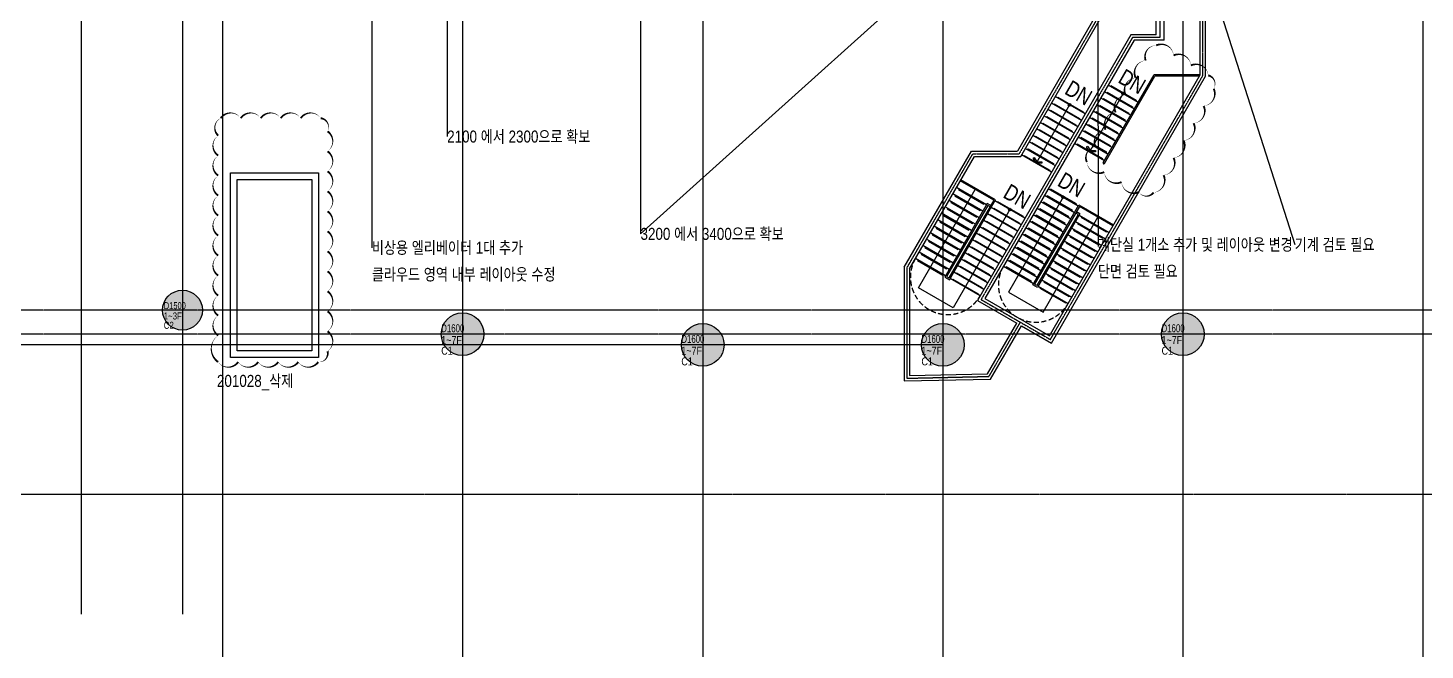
# Model space of a CAD drawing. Header units: millimetres. Extents: x 30450 to 679265, y -299204 to 155552.
# Drawn here: x 475902 to 528271, y -249449 to -226115 of the extents above; entities that cross this region are included whole.
import ezdxf
from ezdxf.enums import TextEntityAlignment as Align

# ---------------------------------------------------------------- set-up
doc = ezdxf.new("R2010")
doc.units = ezdxf.units.MM
for name, pattern in [('x-core_1.5f$0$CENTER2', [1.125, 0.75, -0.125, 0.125, -0.125]), ('x-core_1.5f$0$HID', [1.5, 1, -0.5]), ('x-core_1.5f$0$HIDDEN', [9.525, 6.35, -3.175]), ('X-GRID_1F$0$CENTER2', [1.125, 0.75, -0.125, 0.125, -0.125])]:
    doc.linetypes.add(name, pattern=pattern)
doc.layers.get('0').update_dxf_attribs({"lineweight": 20})
doc.layers.get('Defpoints').update_dxf_attribs({"color": 151, "lineweight": 9})
for name, color, linetype in [('X-COL-1F$0$A-254', 254, 'Continuous'), ('X-COL-1F$0$A-COL', 2, 'Continuous'), ('x-core_1.5f$0$A-CEN2', 8, 'x-core_1.5f$0$CENTER2'), ('x-core_1.5f$0$A-CON', 2, 'Continuous'), ('x-core_1.5f$0$A-ELE4', 8, 'Continuous'), ('x-core_1.5f$0$A-HR', 6, 'Continuous'), ('x-core_1.5f$0$A-STR', 4, 'Continuous'), ('x-core_1.5f$0$A-SYM', 7, 'Continuous'), ('X-GRID_1F$0$A-CEN1', 1, 'X-GRID_1F$0$CENTER2')]:
    doc.layers.add(name, color=color, linetype=linetype)
doc.layers.add('x-core_1.5f$0$0_HR_REV._CHECK', color=30, linetype='Continuous', plot=False)
doc.styles.add('X-COL-1F$0$Hrtext', font='arial.ttf', dxfattribs={"width": 0.8})
doc.styles.add('x-core_1.5f$0$Hrtext', font='arial.ttf', dxfattribs={"width": 0.8})

# ---------------------------------------------------------------- blocks, each defined once
blk = doc.blocks.new('X-GRID_1F')
at = {"layer": 'X-GRID_1F$0$A-CEN1', "ltscale": 10}
for p, q in [((75248.8, 143216), (75248.8, 56771.2)), ((79048.8, 143216), (79048.8, 56771.2)), ((80548.8, 143216), (80548.8, 8263.5)), ((89548.8, 143216), (89548.8, 8263.5)), ((98548.8, 143216), (98548.8, 8263.5)), ((107548.8, 143216), (107548.8, 8263.5)), ((116548.8, 143216), (116548.8, 8263.5)), ((125548.8, 143216), (125548.8, 8263.5)), ((32410.1, 61271.2), (149648.8, 61271.2))]:
    blk.add_line(p, q, dxfattribs=at)
for points in [[(132848.8, 68171.2), (32410.1, 68171.2)], [(132848.8, 67271.2), (32410.1, 67271.2)], [(107548.8, 66871.2), (32410.1, 66871.2)]]:
    blk.add_lwpolyline(points, dxfattribs=at)
blk = doc.blocks.new('X-COL-1F$0$A$C1ac5b344')
at = {"layer": 'X-COL-1F$0$A-254'}
h = blk.add_hatch(color=256, dxfattribs=at)
h.dxf.hatch_style = 1
h.paths.add_polyline_path([(-800, 0, 1), (800, 0, 1)])
at = {"layer": 'Defpoints', "const_width": 0.747}
blk.add_lwpolyline([(566, 566), (-566, -566)], dxfattribs=at)
at = {"layer": 'X-COL-1F$0$A-COL'}
blk.add_circle((0, 0), 800, dxfattribs=at)
at = {"layer": 'Defpoints', "style": 'X-COL-1F$0$Hrtext'}
for s, width, p in [('D1600', 0.7, (-800, 71)), ('1~7F', 0.8, (-800, -372))]:
    blk.add_text(s, height=300, dxfattribs=dict(at, width=width)).set_placement(p)
at = {"layer": 'Defpoints', "color": 6, "style": 'X-COL-1F$0$Hrtext', "width": 0.8}
blk.add_text('C1', height=300, dxfattribs=at).set_placement((-800, -772))
blk = doc.blocks.new('X-COL-1F$0$A$C6D7D7F27')
at = {"layer": 'X-COL-1F$0$A-254'}
h = blk.add_hatch(color=256, dxfattribs=at)
h.dxf.hatch_style = 1
h.paths.add_polyline_path([(-750, 0, 1), (750, 0, 1)])
at = {"layer": 'Defpoints', "const_width": 0.653}
blk.add_lwpolyline([(530, 530), (-530, -530)], dxfattribs=at)
at = {"layer": 'X-COL-1F$0$A-COL'}
blk.add_circle((0, 0), 750, dxfattribs=at)
at = {"layer": 'Defpoints', "style": 'X-COL-1F$0$Hrtext'}
for s, width, p in [('D1500', 0.7, (-700, 38)), ('1~3F', 0.8, (-700, -350))]:
    blk.add_text(s, height=262.5, dxfattribs=dict(at, width=width)).set_placement(p)
at = {"layer": 'Defpoints', "color": 6, "style": 'X-COL-1F$0$Hrtext', "width": 0.8}
blk.add_text('C2', height=262.5, dxfattribs=at).set_placement((-700, -700))
blk = doc.blocks.new('X-COL-1F')
at = {"layer": 'X-COL-1F$0$A-COL'}
for name, p in [('X-COL-1F$0$A$C6D7D7F27', (79049, 68171)), ('X-COL-1F$0$A$C1ac5b344', (89549, 67271)), ('X-COL-1F$0$A$C1ac5b344', (98549, 66871)), ('X-COL-1F$0$A$C1ac5b344', (107549, 66871)), ('X-COL-1F$0$A$C1ac5b344', (116549, 67271))]:
    blk.add_blockref(name, p, dxfattribs=at)

msp = doc.modelspace()

# ---------------------------------------------------------------- linework, layer by layer
at = {"layer": 'x-core_1.5f$0$0_HR_REV._CHECK'}
for p, q in [((491616, -222372), (491616, -230189)), ((488794, -225313), (488794, -234357)), ((516006, -225269), (516012, -234313))]:
    msp.add_line(p, q, dxfattribs=at)
at = {"layer": 'x-core_1.5f$0$0_HR_REV._CHECK', "color": 1}
msp.add_line((520389, -224843), (523386, -234240), dxfattribs=at)
at = {"layer": 'x-core_1.5f$0$0_HR_REV._CHECK'}
msp.add_lwpolyline([(498864, -225185), (498864, -233839), (508487, -225185)], dxfattribs=at)
at = {"layer": 'x-core_1.5f$0$0_HR_REV._CHECK', "color": 1}
msp.add_lwpolyline([(515595, -231146, 0, 75, 0.520567), (516244, -231522, 0, 75, 0.520567), (516893, -231897, 0, 75, 0.520567), (517543, -232273, 0, 75, 0.520567), (518095, -232287, 0, 75, 0.520567), (518471, -231638, 0, 75, 0.520567), (518846, -230988, 0, 75, 0.520567), (519222, -230339, 0, 75, 0.520567), (519597, -229690, 0, 75, 0.520567), (519972, -229041, 0, 75, 0.520567), (520348, -228391, 0, 75, 0.520567), (520144, -227897, 0, 75, 0.520567), (519494, -227521, 0, 75, 0.520567), (518845, -227146, 0, 75, 0.520567), (518196, -226771, 0, 75, 0.520567), (517798, -227336, 0, 75, 0.520567), (517422, -227985, 0, 75, 0.520567), (517047, -228634, 0, 75, 0.520567), (516672, -229284, 0, 75, 0.520567), (516296, -229933, 0, 75, 0.520567), (515921, -230582, 0, 75, 0.520567)], format="xyseb", close=True, dxfattribs=at)
at = {"layer": 'x-core_1.5f$0$0_HR_REV._CHECK'}
msp.add_lwpolyline([(483032, -238644, 0, 75, 0.520567), (483782, -238644, 0, 75, 0.520567), (484532, -238644, 0, 75, 0.520567), (485282, -238644, 0, 75, 0.520567), (486032, -238644, 0, 75, 0.520567), (486782, -238644, 0, 75, 0.520567), (487132, -238244, 0, 75, 0.520567), (487132, -237494, 0, 75, 0.520567), (487132, -236744, 0, 75, 0.520567), (487132, -235994, 0, 75, 0.520567), (487132, -235244, 0, 75, 0.520567), (487132, -234494, 0, 75, 0.520567), (487132, -233744, 0, 75, 0.520567), (487132, -232994, 0, 75, 0.520567), (487132, -232244, 0, 75, 0.520567), (487132, -231494, 0, 75, 0.520567), (487132, -230744, 0, 75, 0.520567), (487132, -229994, 0, 75, 0.520567), (486878, -229499, 0, 75, 0.520567), (486128, -229499, 0, 75, 0.520567), (485378, -229499, 0, 75, 0.520567), (484628, -229499, 0, 75, 0.520567), (483878, -229499, 0, 75, 0.520567), (483128, -229499, 0, 75, 0.520567), (483032, -230152, 0, 75, 0.520567), (483032, -230902, 0, 75, 0.520567), (483032, -231652, 0, 75, 0.520567), (483032, -232402, 0, 75, 0.520567), (483032, -233152, 0, 75, 0.520567), (483032, -233902, 0, 75, 0.520567), (483032, -234652, 0, 75, 0.520567), (483032, -235402, 0, 75, 0.520567), (483032, -236152, 0, 75, 0.520567), (483032, -236902, 0, 75, 0.520567), (483032, -237652, 0, 75, 0.520567)], format="xyseb", close=True, dxfattribs=at)
at = {"layer": 'x-core_1.5f$0$A-CEN2'}
for p, q in [((518344, -226471), (518344, -224250)), ((519944, -227901), (519944, -224250)), ((516044, -225656), (513056, -230831)), ((517305, -226472), (511629, -236302)), ((518344, -226471), (517305, -226472)), ((514227, -237802), (519944, -227901)), ((508848, -235118), (511323, -230832)), ((511323, -230832), (513056, -230831)), ((508848, -235118), (508851, -239254)), ((511629, -236302), (514227, -237802)), ((511927, -239185), (513102, -237152)), ((508851, -239254), (511927, -239185))]:
    msp.add_line(p, q, dxfattribs=at)
at = {"layer": 'x-core_1.5f$0$A-CON', "ltscale": 10}
for p, q in [((518494, -226571), (518494, -214450)), ((518194, -226371), (518194, -215100)), ((513113, -230931), (516144, -225682)), ((518194, -226371), (517247, -226372)), ((518494, -226571), (517362, -226572)), ((508748, -235092), (511265, -230733)), ((508948, -235145), (511381, -230932)), ((511265, -230733), (512998, -230731)), ((511381, -230932), (513113, -230931))]:
    msp.add_line(p, q, dxfattribs=at)
at = {"layer": 'x-core_1.5f$0$A-CON', "ltscale": 5}
for p, q in [((519844, -227874), (519844, -224500)), ((520044, -227927), (520044, -224500)), ((515944, -225629), (512998, -230731))]:
    msp.add_line(p, q, dxfattribs=at)
at = {"layer": 'x-core_1.5f$0$A-CON'}
for p, q in [((517247, -226372), (511493, -236338)), ((517362, -226572), (511766, -236265)), ((514191, -237665), (519844, -227874)), ((514264, -237938), (520044, -227927)), ((508748, -235092), (508751, -239357)), ((508948, -235145), (508951, -239152)), ((511493, -236338), (512965, -237188)), ((511766, -236265), (514191, -237665)), ((511869, -239087), (512965, -237188)), ((511986, -239284), (513138, -237288)), ((513138, -237288), (514264, -237938)), ((508751, -239357), (511986, -239284)), ((508951, -239152), (511869, -239087))]:
    msp.add_line(p, q, dxfattribs=at)
at = {"layer": 'x-core_1.5f$0$A-CON', "ltscale": 10}
for points in [[(483494, -231550), (486794, -231550), (486794, -238480), (483494, -238480)], [(483744, -231800), (486544, -231800), (486544, -238230), (483744, -238230)]]:
    msp.add_lwpolyline(points, close=True, dxfattribs=at)
at = {"layer": 'x-core_1.5f$0$A-CON'}
msp.add_circle((510194, -238000), 800, dxfattribs=at)
at = {"layer": 'x-core_1.5f$0$A-ELE4'}
for points in [[(516478, -228304), (516493, -228278), (517445, -228828), (517430, -228854)], [(514494, -228741), (514509, -228715), (515461, -229265), (515446, -229291)], [(516198, -228789), (516213, -228763), (517165, -229313), (517150, -229339)], [(516338, -228547), (516353, -228521), (517305, -229071), (517290, -229097)], [(514214, -229226), (514229, -229200), (515181, -229750), (515166, -229776)], [(514354, -228983), (514369, -228957), (515321, -229507), (515306, -229533)], [(515918, -229274), (515933, -229248), (516885, -229798), (516870, -229824)], [(516058, -229032), (516073, -229006), (517025, -229556), (517010, -229582)], [(513934, -229711), (513949, -229685), (514901, -230235), (514886, -230261)], [(514074, -229468), (514089, -229442), (515041, -229992), (515026, -230018)], [(515638, -229759), (515653, -229733), (516605, -230283), (516590, -230309)], [(515778, -229517), (515793, -229491), (516745, -230041), (516730, -230067)], [(513514, -230438), (513529, -230412), (514481, -230962), (514466, -230988)], [(513654, -230196), (513669, -230170), (514621, -230720), (514606, -230746)], [(513794, -229953), (513809, -229927), (514761, -230477), (514746, -230503)], [(515358, -230244), (515373, -230218), (516325, -230768), (516310, -230794)], [(515498, -230002), (515513, -229976), (516465, -230526), (516450, -230552)], [(513234, -230923), (513249, -230897), (514201, -231447), (514186, -231473)], [(513374, -230681), (513389, -230655), (514341, -231205), (514326, -231231)], [(515218, -230487), (515233, -230461), (516185, -231011), (516170, -231037)], [(510655, -232390), (510640, -232416), (511592, -232966), (511607, -232940)], [(510795, -232148), (510780, -232174), (511732, -232724), (511747, -232698)], [(515045, -232985), (515060, -232959), (514108, -232409), (514093, -232435)], [(515185, -232743), (515200, -232717), (514248, -232167), (514233, -232193)], [(510375, -232875), (510360, -232901), (511312, -233451), (511327, -233425)], [(510515, -232633), (510500, -232659), (511452, -233209), (511467, -233183)], [(512094, -232898), (512109, -232872), (513061, -233422), (513046, -233448)], [(512234, -232655), (512249, -232629), (513201, -233179), (513186, -233205)], [(514765, -233470), (514780, -233444), (513828, -232894), (513813, -232920)], [(514905, -233228), (514920, -233202), (513968, -232652), (513953, -232678)], [(510095, -233360), (510080, -233386), (511032, -233936), (511047, -233910)], [(510235, -233118), (510220, -233144), (511172, -233694), (511187, -233668)], [(511814, -233383), (511829, -233357), (512781, -233907), (512766, -233933)], [(511954, -233140), (511969, -233114), (512921, -233664), (512906, -233690)], [(514485, -233955), (514500, -233929), (513548, -233379), (513533, -233405)], [(514625, -233713), (514640, -233687), (513688, -233137), (513673, -233163)], [(515252, -233428), (515237, -233454), (516189, -234004), (516204, -233978)], [(515392, -233185), (515377, -233211), (516329, -233761), (516344, -233735)], [(509675, -234087), (509660, -234113), (510612, -234663), (510627, -234637)], [(509815, -233845), (509800, -233871), (510752, -234421), (510767, -234395)], [(509955, -233603), (509940, -233628), (510892, -234178), (510907, -234153)], [(511394, -234110), (511409, -234084), (512361, -234634), (512346, -234660)], [(511534, -233868), (511549, -233842), (512501, -234392), (512486, -234418)], [(511674, -233625), (511689, -233599), (512641, -234149), (512626, -234175)], [(514205, -234440), (514220, -234414), (513268, -233864), (513253, -233890)], [(514345, -234198), (514360, -234172), (513408, -233622), (513393, -233648)], [(514972, -233913), (514957, -233939), (515909, -234489), (515924, -234463)], [(515112, -233670), (515097, -233696), (516049, -234246), (516064, -234220)], [(509395, -234572), (509380, -234598), (510332, -235148), (510347, -235122)], [(509535, -234330), (509520, -234356), (510472, -234906), (510487, -234880)], [(511114, -234595), (511129, -234569), (512081, -235119), (512066, -235145)], [(511254, -234353), (511269, -234327), (512221, -234877), (512206, -234903)], [(513785, -235168), (513800, -235142), (512848, -234592), (512833, -234618)], [(513925, -234925), (513940, -234899), (512988, -234349), (512973, -234375)], [(514065, -234683), (514080, -234657), (513128, -234107), (513113, -234133)], [(514692, -234398), (514677, -234424), (515629, -234974), (515644, -234948)], [(514832, -234155), (514817, -234181), (515769, -234731), (515784, -234705)], [(509255, -234815), (509240, -234841), (510192, -235391), (510207, -235365)], [(510834, -235080), (510849, -235054), (511801, -235604), (511786, -235630)], [(510974, -234837), (510989, -234811), (511941, -235361), (511926, -235387)], [(513505, -235653), (513520, -235627), (512568, -235077), (512553, -235103)], [(513645, -235410), (513660, -235384), (512708, -234834), (512693, -234860)], [(514272, -235125), (514257, -235151), (515209, -235701), (515224, -235675)], [(514412, -234883), (514397, -234909), (515349, -235459), (515364, -235433)], [(514552, -234640), (514537, -234666), (515489, -235216), (515504, -235190)], [(510554, -235565), (510569, -235539), (511521, -236089), (511506, -236115)], [(510694, -235322), (510709, -235296), (511661, -235846), (511646, -235872)], [(513992, -235610), (513977, -235636), (514929, -236186), (514944, -236160)], [(514132, -235368), (514117, -235394), (515069, -235944), (515084, -235918)], [(513852, -235853), (513837, -235878), (514789, -236428), (514804, -236403)]]:
    msp.add_lwpolyline(points, dxfattribs=at)
at = {"layer": 'x-core_1.5f$0$A-HR'}
for p, q in [((516207, -231173), (518113, -227871)), ((516250, -231198), (518142, -227921)), ((519844, -227870), (518113, -227871)), ((519817, -227920), (518142, -227921)), ((512104, -232580), (510848, -231855)), ((512172, -232562), (510873, -231812)), ((511859, -232704), (510269, -235458)), ((511877, -232773), (510337, -235440)), ((512104, -232580), (510424, -235490)), ((510442, -235558), (512172, -232562)), ((511989, -232779), (511859, -232704)), ((511964, -232823), (511877, -232773)), ((513567, -235746), (515297, -232749)), ((515315, -232818), (513635, -235728)), ((515330, -233092), (515200, -233017)), ((515297, -232749), (516596, -233499)), ((516571, -233543), (515315, -232818)), ((515262, -233110), (513722, -235778)), ((515330, -233092), (513740, -235846)), ((515262, -233110), (515175, -233060)), ((510269, -235458), (510442, -235558)), ((510337, -235440), (510424, -235490)), ((513740, -235846), (513567, -235746)), ((513722, -235778), (513635, -235728))]:
    msp.add_line(p, q, dxfattribs=at)
msp.add_arc((516228, -231186), 25, 150, 330, dxfattribs=at)
at = {"layer": 'x-core_1.5f$0$A-STR'}
for p, q in [((516391, -228254), (517517, -228904)), ((515533, -229341), (514407, -228691)), ((516111, -228739), (517237, -229389)), ((516251, -228497), (517377, -229147)), ((515253, -229826), (514127, -229176)), ((515393, -229583), (514267, -228933)), ((515831, -229224), (516957, -229874)), ((515971, -228982), (517097, -229632)), ((514973, -230311), (513847, -229661)), ((515113, -230068), (513987, -229418)), ((515551, -229709), (516677, -230359)), ((515691, -229467), (516817, -230117)), ((514553, -231038), (513427, -230388)), ((514693, -230796), (513567, -230146)), ((514833, -230553), (513707, -229903)), ((515271, -230194), (516397, -230844)), ((515411, -229952), (516537, -230602)), ((514273, -231523), (513147, -230873)), ((514413, -231281), (513287, -230631)), ((515131, -230437), (516257, -231087)), ((511694, -232990), (510568, -232340)), ((511834, -232748), (510708, -232098)), ((514006, -232385), (515132, -233035)), ((514146, -232143), (515272, -232793)), ((511414, -233475), (510288, -232825)), ((511554, -233233), (510428, -232583)), ((513133, -233498), (512007, -232848)), ((513273, -233255), (512147, -232605)), ((513726, -232870), (514852, -233520)), ((513866, -232628), (514992, -233278)), ((510994, -234203), (509868, -233553)), ((511134, -233960), (510008, -233310)), ((511274, -233718), (510148, -233068)), ((512853, -233983), (511727, -233333)), ((512993, -233740), (511867, -233090)), ((513446, -233355), (514572, -234005)), ((513586, -233113), (514712, -233763)), ((515165, -233378), (516291, -234028)), ((515305, -233135), (516431, -233785)), ((510714, -234687), (509588, -234037)), ((510854, -234445), (509728, -233795)), ((512433, -234710), (511307, -234060)), ((512573, -234468), (511447, -233818)), ((512713, -234225), (511587, -233575)), ((513026, -234083), (514152, -234733)), ((513166, -233840), (514292, -234490)), ((513306, -233598), (514432, -234248)), ((514885, -233863), (516011, -234513)), ((510434, -235172), (509308, -234522)), ((510574, -234930), (509448, -234280)), ((511134, -234607), (511027, -234545)), ((512153, -235195), (511134, -234607)), ((512293, -234953), (511167, -234303)), ((512746, -234568), (513872, -235218)), ((512886, -234325), (514012, -234975)), ((514465, -234590), (515591, -235240)), ((514605, -234348), (515731, -234998)), ((514745, -234105), (515871, -234755)), ((510294, -235415), (509168, -234765)), ((511873, -235680), (510747, -235030)), ((512013, -235437), (510887, -234787)), ((512466, -235053), (513592, -235703)), ((512606, -234810), (513732, -235460)), ((514185, -235075), (515311, -235725)), ((514325, -234833), (515451, -235483)), ((511593, -236165), (510467, -235515)), ((511733, -235922), (510607, -235272)), ((513905, -235560), (515031, -236210)), ((514045, -235318), (515171, -235968)), ((513765, -235803), (514891, -236453))]:
    msp.add_line(p, q, dxfattribs=at)
at = {"layer": 'x-core_1.5f$0$A-STR', "linetype": 'x-core_1.5f$0$HID'}
msp.add_line((515025, -233620), (516151, -234270), dxfattribs=at)
at = {"layer": 'x-core_1.5f$0$A-STR', "color": 8, "linetype": 'x-core_1.5f$0$HIDDEN', "ltscale": 30}
for centre in [(510380, -235465), (513678, -235752)]:
    msp.add_arc(centre, 1400, 150, 330, dxfattribs=at)
at = {"layer": 'x-core_1.5f$0$A-SYM'}
for p, q in [((514709, -232468), (512654, -236027)), ((513953, -236777), (516008, -233218)), ((512654, -236027), (513953, -236777))]:
    msp.add_line(p, q, dxfattribs=at)
for points in [[(516954, -228579), (515694, -230762)], [(514948, -229003), (513688, -231186)], [(512710, -232930), (510580, -236619), (509281, -235869), (511411, -232180)]]:
    msp.add_lwpolyline(points, dxfattribs=at)
for points in [[(515583, -230570), (515625, -230546), (515722, -230714), (515916, -230714), (515916, -230762), (515694, -230762)], [(513577, -230994), (513619, -230970), (513716, -231138), (513910, -231138), (513910, -231186), (513688, -231186)]]:
    msp.add_lwpolyline(points, close=True, dxfattribs=at)
for centre in [(516954, -228579), (514948, -229003), (514709, -232468), (512710, -232930)]:
    msp.add_circle(centre, 50, dxfattribs=at)

# ---------------------------------------------------------------- block references
for name in ['X-GRID_1F', 'X-COL-1F']:
    msp.add_blockref(name, (402645, -304871))

# ---------------------------------------------------------------- texts
at = {"layer": 'Defpoints', "style": 'x-core_1.5f$0$Hrtext', "width": 0.8}
for p in [(517293, -228124), (515287, -228548), (512980, -232435), (515018, -231995)]:
    msp.add_text('DN', height=600, rotation=330.0052, dxfattribs=at).set_placement(p, align=Align.MIDDLE_CENTER)
at = {"layer": 'x-core_1.5f$0$0_HR_REV._CHECK', "style": 'x-core_1.5f$0$Hrtext', "width": 0.8}
for s, p in [('2100 에서 2300으로 확보', (491616, -230189)), ('3200 에서 3400으로 확보', (498864, -233839)), ('비상용 엘리베이터 1대 추가', (488794, -234357)), ('계단실 1개소 추가 및 레이아웃 변경', (516008, -234240)), ('클라우드 영역 내부 레이아웃 수정', (488794, -235357)), ('단면 검토 필요', (516008, -235240)), ('201028_삭제', (482987, -239353))]:
    msp.add_text(s, height=450, dxfattribs=at).set_placement(p, align=Align.MIDDLE_LEFT)
at = {"layer": 'x-core_1.5f$0$0_HR_REV._CHECK', "color": 1, "style": 'x-core_1.5f$0$Hrtext', "width": 0.8}
msp.add_text('기계 검토 필요', height=450, dxfattribs=at).set_placement((523386, -234240), align=Align.MIDDLE_LEFT)

doc.saveas('drawing.dxf')
